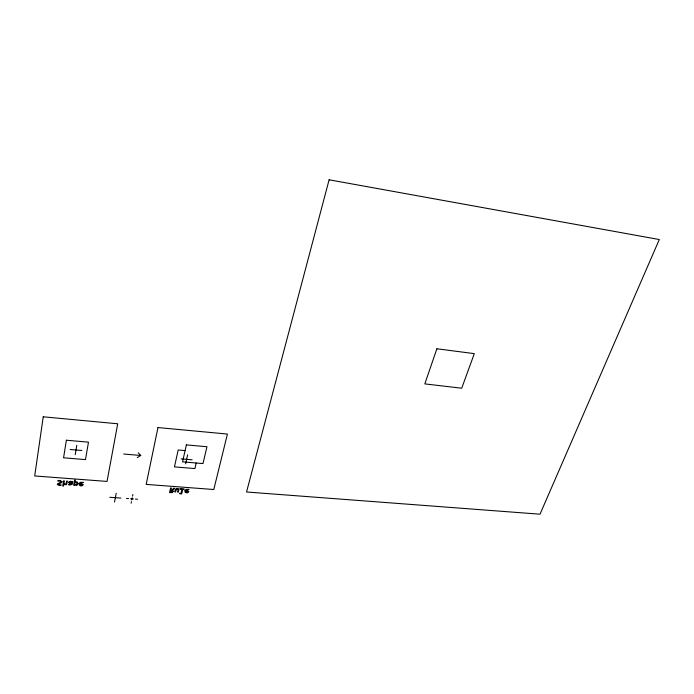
<?xml version="1.0" encoding="UTF-8"?>
<svg xmlns="http://www.w3.org/2000/svg" width="694" height="694" viewBox="0 0 694 694"><rect width="100%" height="100%" fill="white"/><g stroke="black" fill="none" stroke-linecap="round" stroke-linejoin="round"><path stroke-width="1.04" d="M75.238 454.648L76.782 445.314M114.527 502.048L116.202 493.304M131.131 503.202L131.461 501.58M131.791 499.949L132.224 497.78M132.554 496.141L132.884 494.51M185.602 463.826L187.64 454.848M196.211 463.002L194.919 468.563L174.446 466.889L178.185 449.99L185.09 450.588M137.265 457.632L140.743 455.464L138.236 452.792M109.773 497.294L120.93 498.084M126.482 498.474L128.555 498.622M130.628 498.769L133.387 498.96M135.451 499.107L137.516 499.255M70.129 449.495L81.866 450.493M123.732 454.032L140.743 455.464M181.125 458.881L192.091 459.81M77.19 483.119L76.444 484.933L74.692 484.108L74.995 482.313L76.574 482.356L77.19 483.119M61.983 481.697C61.775 483.865 54.297 484.143 61.124 484.854L61.029 485.444A7.599 5.89 -3 0 1 59.918 485.505C52.527 484.048 63.215 482.66 60.387 481.15A5.179 4.008 -3.1 0 0 57.836 481.133L57.94 480.491L60.248 480.517L61.983 481.697M173.309 491.231L172.346 492.627L169.544 492.619L170.577 487.951L171.366 488.012L170.906 490.094L172.147 489.877L173.613 488.177L174.506 488.246L172.32 490.346L173.309 491.231M68.637 482.2C69.209 484.108 74.64 484.438 68.715 484.195L68.619 484.776A5.335 4.138 -3.6 0 0 69.782 485.08L72.228 484.343L72.731 481.497L71.543 481.653A2.134 1.657 -3.6 0 0 70.354 481.254L68.637 482.2M78.049 483.371L76.791 485.488L74.544 484.759L74.388 485.375L73.659 485.323L74.527 480.092L75.351 480.153L75.091 481.714L77.294 482.07L78.049 483.371M79.09 483.839C78.613 486.312 82.968 486.72 83.254 484.36C76.791 483.111 81.519 482.877 83.332 482.391L80.235 482.287L79.09 483.839M63.865 484.004L63.553 486.104L62.729 486.043L63.57 480.812L64.403 480.873L64.004 483.345L65.262 484.212L66.086 483.787L66.589 481.037L67.413 481.098L66.667 484.343A1.241 0.963 -3.4 0 1 65.947 484.733L63.865 484.004M184.951 490.84C184.352 493.261 188.525 493.564 188.837 491.326C182.808 490.12 187.293 489.921 189.037 489.435L186.122 489.331L184.951 490.84M43.245 416.799L34.7 475.954L107.041 481.428L117.711 423.782L43.245 416.799M66.364 440.23L63.57 457.806L85.492 459.601L88.476 442.156L66.364 440.23M71.734 482.469L71.621 483.128C68.446 483.77 69.799 480.439 71.734 482.469M157.972 427.556L146.182 484.395L213.795 489.513L227.424 434.062L157.972 427.556M170.793 490.606L170.455 492.141L172.338 491.855L172.277 490.918L170.793 490.606M175.27 489.565L174.749 491.907L175.521 491.968L176.649 488.932A0.946 0.746 -10.1 0 1 177.525 489.105L178.098 489.738L177.56 492.115L178.332 492.176L179.139 488.593L178.289 489.114L176.337 488.403L175.27 489.565M186.365 444.897L182.557 461.866L202.995 463.575L206.968 446.736L186.365 444.897M180.613 488.706L180.492 489.218L181.958 489.331L181.047 493.339L179.729 493.234L179.616 493.746L181.707 493.902L182.739 489.391L184.066 489.487L184.179 488.975L180.613 488.706M329.103 179.798L246.543 491.994L540.019 514.202L659.3 239.534L329.103 179.798M82.386 484.386L80.955 485.41L79.897 484.204L82.386 484.386M436.882 348.778L424.815 383.895L461.718 388.215L474.306 353.628L436.882 348.778M188.022 491.361L186.617 492.35L185.688 491.187L188.022 491.361"/></g></svg>
